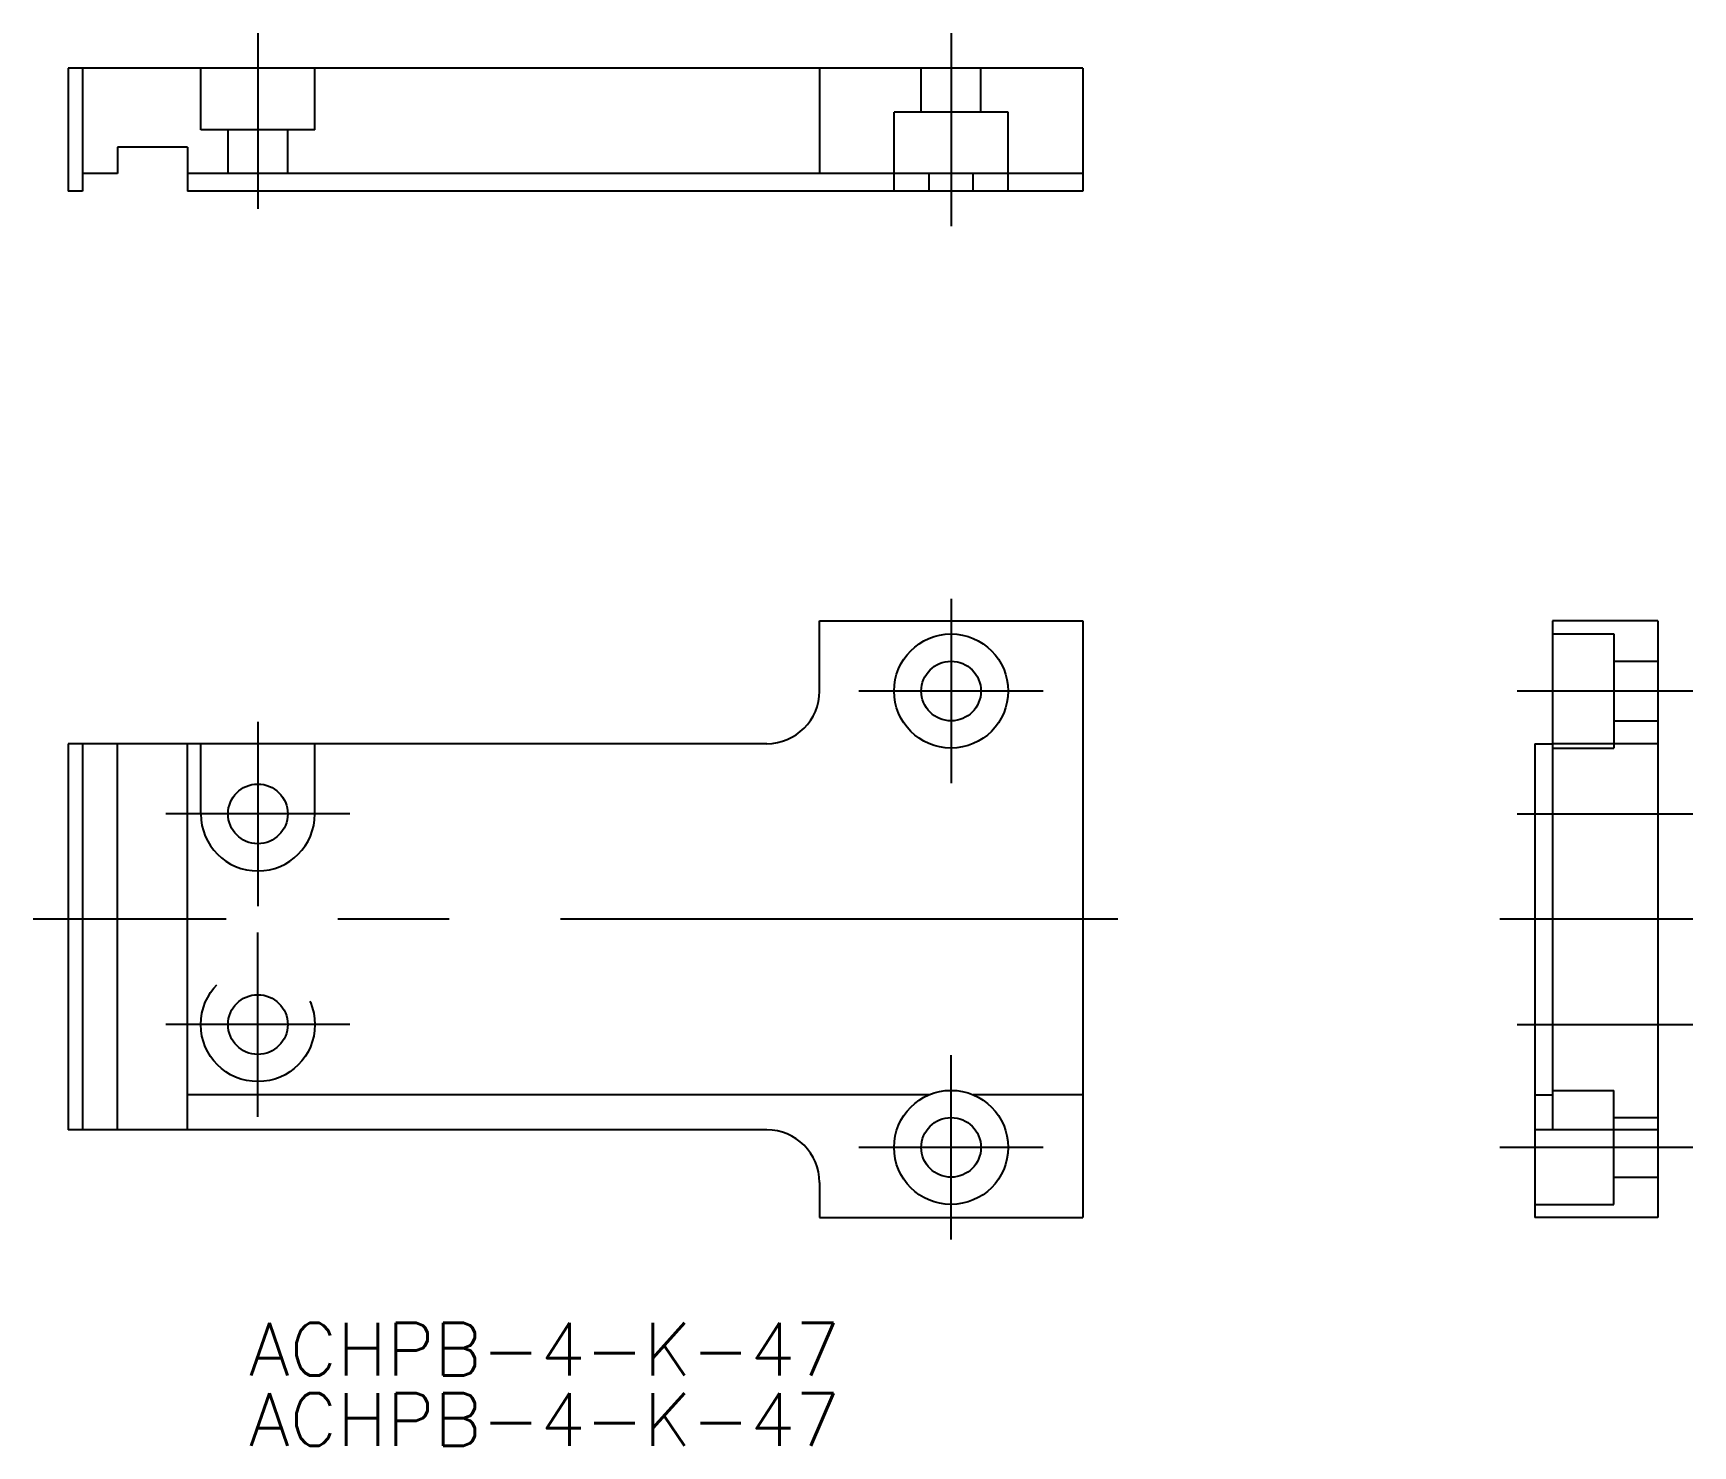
# Model space of a CAD drawing. Extents: x -2 to 92.6, y -30 to 50.5.
import ezdxf

# ---------------------------------------------------------------- set-up
doc = ezdxf.new("R2010")
doc.units = 0
doc.linetypes.add('CENTER', pattern=[50.8, 31.75, -6.35, 6.35, -6.35])
doc.linetypes.add('DASHED', pattern=[19.05, 12.7, -6.35])
doc.layers.get('0').update_dxf_attribs({"linetype": 'CONTINUOUS'})
doc.layers.add('CENTER', color=1, linetype='CENTER')
doc.styles.get("Standard").update_dxf_attribs({"font": 'txt.shx', "height": 3, "bigfont": 'bigfont.shx'})

# ---------------------------------------------------------------- blocks, each defined once
blk = doc.blocks.new('*U2')
at = {"color": 7, "linetype": 'CONTINUOUS'}
blk.add_text('ACHPB-4-K-47', height=3, dxfattribs=at).set_placement((10.3, -26))
blk = doc.blocks.new('*U3')
at = {"color": 7, "linetype": 'CONTINUOUS'}
blk.add_text('ACHPB-4-K-47', height=3, dxfattribs=at).set_placement((10.3, -30))

msp = doc.modelspace()

# ---------------------------------------------------------------- linework, layer by layer
at = {"color": 7, "linetype": 'CONTINUOUS'}
for p, q in [((0, 48.477), (0, 41.477)), ((57.8, 48.477), (0, 48.477)), ((0.8, 48.477), (0.8, 41.477)), ((7.55, 44.977), (7.55, 48.477)), ((14.05, 44.977), (14.05, 48.477)), ((42.8, 48.477), (42.8, 42.477)), ((57.8, 48.477), (57.8, 41.477)), ((14.05, 44.977), (7.55, 44.977)), ((2.8, 43.977), (2.8, 42.477)), ((6.8, 43.977), (2.8, 43.977)), ((6.8, 43.977), (6.8, 41.477)), ((2.8, 42.477), (0.8, 42.477)), ((57.8, 42.477), (6.8, 42.477)), ((49.05, 41.477), (49.05, 42.477)), ((51.55, 41.477), (51.55, 42.477)), ((0.8, 41.477), (0, 41.477)), ((57.8, 41.477), (6.8, 41.477)), ((42.8, 13), (42.8, 17)), ((42.8, 17), (57.8, 17)), ((57.8, 17), (57.8, -17)), ((90.56, 17), (84.56, 17)), ((84.56, 17), (84.56, -10)), ((90.56, 17), (90.56, -17)), ((0, 10), (0, -12)), ((39.8, 10), (0, 10)), ((0.8, 10), (0.8, -12)), ((2.8, -12), (2.8, 10)), ((6.8, -12), (6.8, 10)), ((83.56, 10), (83.56, -17)), ((83.56, 10), (84.56, 10)), ((49.05, -10), (6.8, -10)), ((57.8, -10), (51.55, -10)), ((83.56, -10), (84.56, -10)), ((39.8, -12), (0, -12)), ((42.8, -15), (42.8, -17)), ((42.8, -17), (57.8, -17)), ((90.56, -17), (83.56, -17))]:
    msp.add_line(p, q, dxfattribs=at)
at = {"color": 3, "linetype": 'DASHED'}
for p, q in [((48.6, 45.977), (48.6, 48.477)), ((52, 45.977), (52, 48.477)), ((53.55, 45.977), (47.05, 45.977)), ((47.05, 41.477), (47.05, 45.977)), ((53.55, 41.477), (53.55, 45.977)), ((9.1, 42.477), (9.1, 44.977)), ((12.5, 42.477), (12.5, 44.977)), ((84.56, 16.25), (88.06, 16.25)), ((88.06, 16.25), (88.06, 9.75)), ((88.06, 14.7), (90.56, 14.7)), ((88.06, 11.3), (90.56, 11.3)), ((7.55, 6), (7.55, 10)), ((14.05, 6), (14.05, 10)), ((90.56, 10), (84.56, 10)), ((84.56, 9.75), (88.06, 9.75)), ((84.56, -9.75), (88.06, -9.75)), ((84.56, -10), (84.56, -12)), ((88.06, -16.25), (88.06, -9.75)), ((88.06, -11.3), (90.56, -11.3)), ((90.56, -12), (83.56, -12)), ((88.06, -14.7), (90.56, -14.7)), ((83.56, -16.25), (88.06, -16.25))]:
    msp.add_line(p, q, dxfattribs=at)
at = {"color": 7, "linetype": 'CONTINUOUS'}
for centre, radius in [((50.3, 13), 3.25), ((50.3, 13), 1.7), ((10.8, 6), 1.7), ((10.8, -6), 1.7), ((50.3, -13), 3.25), ((50.3, -13), 1.7)]:
    msp.add_circle(centre, radius, dxfattribs=at)
at = {"color": 3, "linetype": 'DASHED'}
msp.add_circle((10.8, -6), 3.25, dxfattribs=at)
at = {"color": 7, "linetype": 'CONTINUOUS'}
for centre, start, end in [((39.8, 13), 270, 0), ((39.8, -15), 0, 90)]:
    msp.add_arc(centre, 3, start, end, dxfattribs=at)
at = {"color": 3, "linetype": 'DASHED'}
msp.add_arc((10.8, 6), 3.25, 180, 0, dxfattribs=at)
at = {"layer": 'CENTER', "color": 1, "linetype": 'CENTER'}
for p, q in [((10.8, 50.477), (10.8, 40.477)), ((50.3, 50.477), (50.3, 39.477)), ((50.3, 18.25), (50.3, 7.75)), ((55.55, 13), (45.05, 13)), ((92.56, 13), (82.56, 13)), ((10.8, 11.25), (10.8, 0.75)), ((16.05, 6), (5.55, 6)), ((82.56, 6), (92.56, 6)), ((59.8, 0), (-2, 0)), ((92.56, 0), (81.56, 0)), ((10.8, -11.25), (10.8, -0.75)), ((16.05, -6), (5.55, -6)), ((82.56, -6), (92.56, -6)), ((50.3, -18.25), (50.3, -7.75)), ((55.55, -13), (45.05, -13)), ((92.56, -13), (81.56, -13))]:
    msp.add_line(p, q, dxfattribs=at)

# ---------------------------------------------------------------- block references
at = {"color": 7, "linetype": 'CONTINUOUS'}
for name in ['*U2', '*U3']:
    msp.add_blockref(name, (0, 0), dxfattribs=at)

doc.saveas('drawing.dxf')
